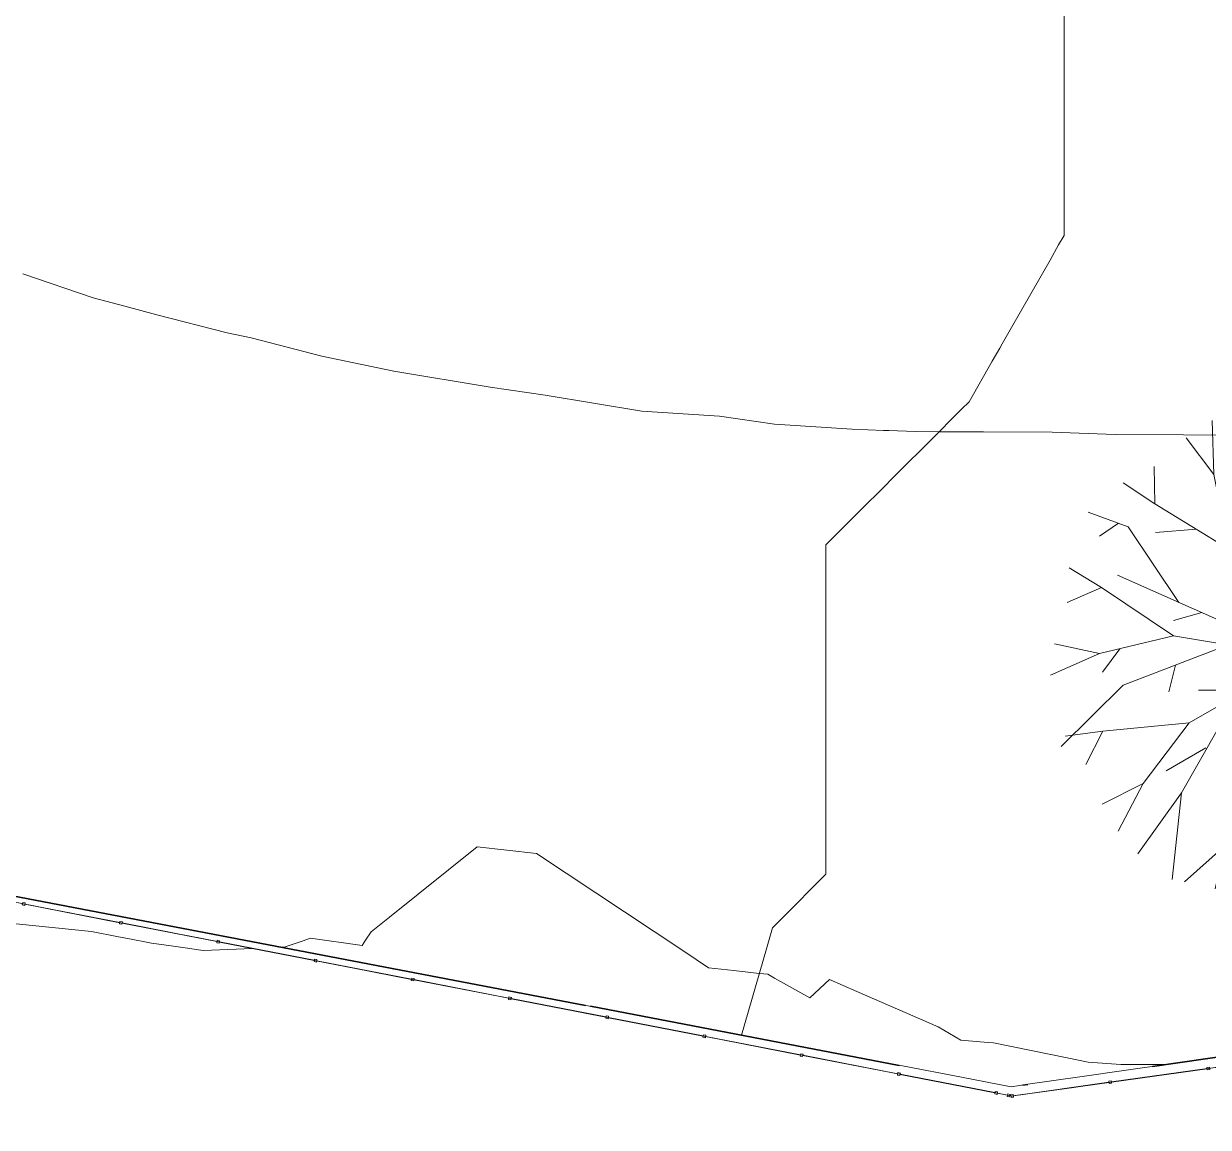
# Model space of a CAD drawing. Header units: metres. Extents: x -207 to 246, y -187 to 169.
# Drawn here: x -30.68 to -6.77, y -157.79 to -135.5 of the extents above; entities that cross this region are included whole.
import ezdxf

# ---------------------------------------------------------------- set-up
doc = ezdxf.new("R2010")
doc.units = ezdxf.units.M
doc.linetypes.add('IMPORT-IMPORT-LÍMITE2 _2_', pattern=[36.83, 6.35, -2.54, 0, -2.54, 25.4, 0, 0, 0])
for name, color, linetype, lineweight in [('A-GLAZ-CWMG', 7, 'Continuous', 9), ('arboles y arbustos', 7, 'Continuous', 9), ('C-TOPO', 7, 'Continuous', 9), ('C-TOPO-MAJR', 7, 'Continuous', 35), ('linea propiedad', 7, 'IMPORT-IMPORT-LÍMITE2 _2_', 35)]:
    doc.layers.add(name, color=color, linetype=linetype, lineweight=lineweight)
doc.layers.add('PR10-ARQ-PL-001-Emplazamiento-C-1_dwg', color=7, linetype='Continuous', lineweight=9, true_color=0x767676)

# ---------------------------------------------------------------- blocks, each defined once
blk = doc.blocks.new('PR10-ARQ-PL-001-Emplazamiento-C-1_dwg_Quad Corner Mullion - 50x50 mm-517351-PLANTA EMPLAZAMIENTO-674653-PLANTA SUPERFICIES')
at = {"layer": 'A-GLAZ-CWMG', "flags": 128}
blk.add_lwpolyline([(0.025, 0.025), (-0.025, 0.025), (-0.025, -0.025), (0.025, -0.025)], close=True, dxfattribs=at)
blk = doc.blocks.new('PR10-ARQ-PL-001-Emplazamiento-C-1_dwg_Quad Corner Mullion - 50x50 mm-517358-PLANTA EMPLAZAMIENTO-674658-PLANTA SUPERFICIES')
at = {"layer": 'A-GLAZ-CWMG', "flags": 128}
blk.add_lwpolyline([(0.025, 0.025), (0.025, -0.025), (-0.025, -0.025), (-0.025, 0.025)], close=True, dxfattribs=at)
blk = doc.blocks.new('PR10-ARQ-PL-001-Emplazamiento-C-1_dwg_Circular Mullion - 5mm-517344-PLANTA EMPLAZAMIENTO-674655-PLANTA SUPERFICIES')
at = {"layer": 'A-GLAZ-CWMG', "flags": 128}
for points in [[(-84.442, 139.656), (-83.711, 141.464), (-83.713, 141.465), (-83.716, 141.466), (-84.446, 139.658), (-84.444, 139.657)], [(-84.444, 139.657), (-83.713, 141.465)]]:
    blk.add_lwpolyline(points, close=True, dxfattribs=at)
blk = doc.blocks.new('PR10-ARQ-PL-001-Emplazamiento-C-1_dwg_Circular Mullion - 5mm-526137-PLANTA EMPLAZAMIENTO-674668-PLANTA SUPERFICIES')
at = {"layer": 'A-GLAZ-CWMG', "flags": 128}
for points in [[(-10.822, -157.135), (-11.026, -157.095), (-11.026, -157.098), (-11.027, -157.1), (-10.823, -157.14), (-10.822, -157.137)], [(-10.822, -157.137), (-11.026, -157.098)]]:
    blk.add_lwpolyline(points, close=True, dxfattribs=at)
blk = doc.blocks.new('PR10-ARQ-PL-001-Emplazamiento-C-1_dwg_Rectangular Mullion - 50 x 50 mm-517346-PLANTA EMPLAZAMIENTO-674657-PLANTA SUPERFICIES')
at = {"layer": 'A-GLAZ-CWMG', "flags": 128}
blk.add_lwpolyline([(0.025, 0.025), (-0.025, 0.025), (-0.025, -0.025), (0.025, -0.025)], close=True, dxfattribs=at)
blk = doc.blocks.new('PR10-ARQ-PL-001-Emplazamiento-C-1_dwg_Rectangular Mullion - 50 x 50 mm-517357-PLANTA EMPLAZAMIENTO-674659-PLANTA SUPERFICIES')
at = {"layer": 'A-GLAZ-CWMG', "flags": 128}
blk.add_lwpolyline([(0.025, 0.025), (0.025, -0.025), (-0.025, -0.025), (-0.025, 0.025)], close=True, dxfattribs=at)
blk = doc.blocks.new('PR10-ARQ-PL-001-Emplazamiento-C-1_dwg_Quad Corner Mullion - 50x50 mm-517354-PLANTA EMPLAZAMIENTO-674654-PLANTA SUPERFICIES')
at = {"layer": 'A-GLAZ-CWMG', "flags": 128}
blk.add_lwpolyline([(0.025, 0.025), (0.025, -0.025), (-0.025, -0.025), (-0.025, 0.025)], close=True, dxfattribs=at)
blk = doc.blocks.new('PR10-ARQ-PL-001-Emplazamiento-C-1_dwg_Quad Corner Mullion - 50x50 mm-517356-PLANTA EMPLAZAMIENTO-674660-PLANTA SUPERFICIES')
at = {"layer": 'A-GLAZ-CWMG', "flags": 128}
blk.add_lwpolyline([(0.025, 0.025), (-0.025, 0.025), (-0.025, -0.025), (0.025, -0.025)], close=True, dxfattribs=at)
blk = doc.blocks.new('PR10-ARQ-PL-001-Emplazamiento-C-1_dwg_PR10-ARQ-PL-001-Emplazamiento-WIP-A_dwg_arbolito2-671575-PLANTA EMPLAZAMIENTO-674710-PLANTA SUPERFICIES')
at = {"layer": 'arboles y arbustos'}
for p, q in [((79, 3660), (-283, 4264)), ((-1368, 3061), (-1929, 3801)), ((3531, 3446), (3194, 2410)), ((1704, 3199), (1704, 2495)), ((1878, 2746), (565, 895)), ((-3295, 2076), (-3678, 1817)), ((-2547, 1888), (-1721, 1960)), ((2336, 1620), (1807, 496)), ((76, 1135), (516, 326)), ((-3637, 777), (-4331, 473)), ((-1609, 271), (-2183, 115)), ((2821, 188), (1534, 261)), ((-3269, -458), (-3616, -929)), ((3068, -911), (4732, -361)), ((-3676, -555), (-4665, -988)), ((5457, -647), (4542, -746)), ((-2140, -787), (-2280, -1329)), ((-716, -1292), (-1676, -1292)), ((4413, -1655), (5341, -1707)), ((1739, -1838), (3454, -2164)), ((-4369, -2226), (-3610, -2120)), ((6, -2283), (211, -3139)), ((-2328, -2920), (-1527, -2458)), ((-2796, -3175), (-3300, -4141)), ((-2023, -3367), (-2208, -5117)), ((-482, -4668), (-87, -4026)), ((3034, -3854), (4001, -4335)), ((-1156, -4443), (-1342, -5303)), ((1114, -4886), (1071, -5652))]:
    blk.add_line(p, q, dxfattribs=at)
at = {"layer": 'arboles y arbustos', "flags": 128}
for points in [[(-2560, 2465), (-1063, 1554), (-1368, 3061), (-1401, 4150)], [(1385, 3388), (661, 2007), (79, 3660), (221, 4243)], [(1322, 3974), (1385, 3388), (1728, 3690)], [(2623, 4059), (1878, 2746), (3390, 3652)], [(-3197, 2891), (-2560, 2465), (-2576, 3223)], [(-589, 2897), (-531, 2106), (-968, 2495)], [(4172, 1505), (2480, 1049), (3194, 2410), (3940, 2964)], [(-3908, 2302), (-3099, 2004), (-2078, 473)], [(-1063, 1554), (-433, 633), (-531, 2106)], [(2480, 1049), (433, -633), (661, 2007)], [(4449, 1960), (3842, 1426), (4838, 1183)], [(-4583, -358), (-3676, -555), (-2181, -197), (-3637, 777), (-4292, 1176)], [(-2181, -197), (433, -633), (-3312, 1026)], [(5254, 901), (4577, 540), (5249, 185)], [(-1866, -1951), (433, -633), (-433, 633)], [(4577, 540), (3067, -348), (433, -633), (2646, -2675)], [(-1080, -381), (-3199, -1193), (-4453, -2432)], [(3067, -348), (4539, -791), (5502, -1281)], [(-230, -3198), (433, -633), (1795, -2906)], [(997, -2297), (433, -633), (3068, -911), (4413, -1655), (5264, -2335)], [(-898, -1396), (-2023, -3367), (-2901, -4596)], [(-3623, -3597), (-2796, -3175), (-1866, -1951), (-3610, -2120), (-3954, -2795)], [(757, -2895), (997, -2297), (1284, -3142)], [(4224, -2938), (2646, -2675), (3965, -3695)], [(1996, -4647), (1795, -2906), (3034, -3854), (3507, -4643)], [(-1963, -5161), (-1156, -4443), (-230, -3198), (68, -4925)], [(2305, -4291), (1284, -3142), (1114, -4886), (1710, -5354)], [(2561, -5184), (2305, -4291), (3157, -4971)]]:
    blk.add_lwpolyline(points, dxfattribs=at)
blk = doc.blocks.new('PR10-ARQ-PL-001-Emplazamiento-C-1_dwg-674643-PLANTA SUPERFICIES')
at = {"layer": 'C-TOPO', "flags": 128}
for points in [[(-16.192, -155.927), (-15.587, -156.043), (-15.153, -156.126), (-14.38, -156.274), (-12.939, -156.549), (-11.749, -156.777), (-10.751, -156.968), (-10.408, -156.919), (-9.363, -156.769), (-8.475, -156.642), (-7.476, -156.499), (-5.39, -156.201)], [(-5.559, -156.429), (-7.435, -156.692), (-7.556, -156.709), (-8.387, -156.826), (-9.129, -156.93), (-9.276, -156.951), (-9.484, -156.98), (-10.266, -157.09), (-10.524, -157.126), (-10.669, -157.147), (-10.729, -157.155), (-10.859, -157.13), (-11.016, -157.099), (-11.745, -156.958), (-12.624, -156.787), (-12.896, -156.734), (-13.075, -156.699), (-14.376, -156.446), (-14.556, -156.411), (-15.209, -156.284), (-15.578, -156.213), (-15.703, -156.188), (-17.783, -155.784), (-17.975, -155.747), (-19.355, -155.479), (-19.426, -155.465), (-19.684, -155.415), (-22.097, -154.946), (-23.226, -154.726), (-23.494, -154.674), (-23.739, -154.626), (-24.997, -154.382), (-25.425, -154.299), (-27.324, -153.929), (-27.536, -153.888), (-28.048, -153.789), (-28.612, -153.679), (-28.837, -153.635), (-32.479, -152.927)], [(-9.681, -133.322), (-9.681, -135.662), (-9.681, -138.142), (-9.681, -139.782), (-9.79, -139.972), (-9.963, -140.276), (-10.74, -141.637), (-10.93, -141.971), (-10.979, -142.056), (-11.13, -142.321), (-11.596, -143.137), (-11.749, -143.29), (-12.403, -143.944), (-13, -144.54), (-13.455, -144.996), (-13.647, -145.188), (-14.488, -146.029), (-14.488, -146.553), (-14.488, -146.697), (-14.488, -146.715), (-14.488, -148.315), (-14.488, -150.01), (-14.488, -150.12), (-14.488, -150.298), (-14.488, -151.058), (-14.488, -152.678), (-15.385, -153.575), (-15.567, -153.758), (-15.69, -154.184), (-16.192, -155.927), (-17.846, -155.611), (-19.405, -155.312), (-22.068, -154.803), (-23.305, -154.566), (-23.598, -154.51), (-24.964, -154.249), (-25.427, -154.16), (-27.475, -153.769), (-28.023, -153.664), (-28.626, -153.548), (-32.516, -152.804)], [(-9.681, -133.322), (-9.681, -135.662), (-9.681, -138.142), (-9.681, -139.782), (-9.79, -139.972), (-9.963, -140.276), (-10.74, -141.637), (-10.93, -141.971), (-10.979, -142.056), (-11.13, -142.321), (-11.596, -143.137), (-11.749, -143.29), (-12.403, -143.944), (-13, -144.54), (-13.455, -144.996), (-13.647, -145.188), (-14.488, -146.029), (-14.488, -146.553), (-14.488, -146.697), (-14.488, -146.715), (-14.488, -148.315), (-14.488, -150.01), (-14.488, -150.12), (-14.488, -150.298), (-14.488, -151.058), (-14.488, -152.678), (-15.385, -153.575), (-15.567, -153.758), (-15.69, -154.184), (-16.192, -155.927)]]:
    blk.add_lwpolyline(points, dxfattribs=at)
at = {"layer": 'C-TOPO-MAJR', "color": 1, "lineweight": 9, "true_color": 0xff0000, "flags": 128}
for points in [[(-26.065, -154.174), (-27.058, -154.214), (-27.473, -154.157), (-27.66, -154.131), (-28.103, -154.069), (-28.578, -153.977), (-28.768, -153.94), (-29.316, -153.834), (-32.297, -153.532)], [(-30.698, -140.555), (-29.282, -141.037), (-28.639, -141.21), (-27.996, -141.382), (-26.573, -141.748), (-26.089, -141.849), (-24.665, -142.215), (-24.182, -142.316), (-23.214, -142.517), (-21.263, -142.842), (-20.156, -143.002), (-18.205, -143.327), (-16.634, -143.429), (-15.528, -143.59), (-13.957, -143.692), (-13.322, -143.717), (-13.217, -143.721), (-12.688, -143.741), (-12.202, -143.743), (-11.655, -143.745), (-11.304, -143.747), (-9.92, -143.752), (-8.651, -143.801), (-7.268, -143.806), (-5.884, -143.812)], [(-25.478, -154.151), (-25.427, -154.149), (-25.063, -154.026), (-24.895, -153.97), (-23.85, -154.114), (-23.781, -154.011), (-23.666, -153.84), (-23.298, -153.544), (-21.526, -152.124), (-20.331, -152.257), (-17.356, -154.233), (-16.856, -154.565), (-16.35, -154.621), (-15.833, -154.679), (-15.662, -154.698), (-15.527, -154.773), (-14.813, -155.174), (-14.417, -154.802), (-13.861, -155.044), (-12.221, -155.759), (-11.762, -156.03), (-11.295, -156.066), (-11.103, -156.081), (-9.614, -156.385), (-9.192, -156.472), (-8.533, -156.522), (-7.62, -156.52)]]:
    blk.add_lwpolyline(points, dxfattribs=at)
at = {"layer": 'linea propiedad', "flags": 128}
blk.add_lwpolyline([(-54.042, -143.793), (-38.598, -151.641), (-10.751, -156.968), (44.566, -149.053), (79.439, -137.61), (80.625, -135.045), (148.868, -121.367), (151.509, -116.902), (163.851, -37.257), (170.315, -18.175), (141.974, -4.208)], dxfattribs=at)
at = {"xscale": 0.001, "yscale": 0.001, "zscale": 0.001}
blk.add_blockref('PR10-ARQ-PL-001-Emplazamiento-C-1_dwg_PR10-ARQ-PL-001-Emplazamiento-WIP-A_dwg_arbolito2-671575-PLANTA EMPLAZAMIENTO-674710-PLANTA SUPERFICIES', (-5.288, -147.667), dxfattribs=at)
for name, p, rotation in [('PR10-ARQ-PL-001-Emplazamiento-C-1_dwg_Circular Mullion - 5mm-517344-PLANTA EMPLAZAMIENTO-674655-PLANTA SUPERFICIES', (92.234, -44.113), 101.0000000000002), ('PR10-ARQ-PL-001-Emplazamiento-C-1_dwg_Circular Mullion - 5mm-517344-PLANTA EMPLAZAMIENTO-674655-PLANTA SUPERFICIES', (92.234, -44.113), 101.0000000000002), ('PR10-ARQ-PL-001-Emplazamiento-C-1_dwg_Circular Mullion - 5mm-517344-PLANTA EMPLAZAMIENTO-674655-PLANTA SUPERFICIES', (92.234, -44.113), 101.0000000000002), ('PR10-ARQ-PL-001-Emplazamiento-C-1_dwg_Circular Mullion - 5mm-517344-PLANTA EMPLAZAMIENTO-674655-PLANTA SUPERFICIES', (94.197, -44.495), 100.9999999999997), ('PR10-ARQ-PL-001-Emplazamiento-C-1_dwg_Circular Mullion - 5mm-517344-PLANTA EMPLAZAMIENTO-674655-PLANTA SUPERFICIES', (94.197, -44.495), 100.9999999999997), ('PR10-ARQ-PL-001-Emplazamiento-C-1_dwg_Circular Mullion - 5mm-517344-PLANTA EMPLAZAMIENTO-674655-PLANTA SUPERFICIES', (94.197, -44.495), 100.9999999999997), ('PR10-ARQ-PL-001-Emplazamiento-C-1_dwg_Circular Mullion - 5mm-517344-PLANTA EMPLAZAMIENTO-674655-PLANTA SUPERFICIES', (96.161, -44.876), 100.9999999999997), ('PR10-ARQ-PL-001-Emplazamiento-C-1_dwg_Circular Mullion - 5mm-517344-PLANTA EMPLAZAMIENTO-674655-PLANTA SUPERFICIES', (96.161, -44.876), 100.9999999999997), ('PR10-ARQ-PL-001-Emplazamiento-C-1_dwg_Circular Mullion - 5mm-517344-PLANTA EMPLAZAMIENTO-674655-PLANTA SUPERFICIES', (96.161, -44.876), 100.9999999999997), ('PR10-ARQ-PL-001-Emplazamiento-C-1_dwg_Circular Mullion - 5mm-517344-PLANTA EMPLAZAMIENTO-674655-PLANTA SUPERFICIES', (98.124, -45.258), 100.9999999999997), ('PR10-ARQ-PL-001-Emplazamiento-C-1_dwg_Circular Mullion - 5mm-517344-PLANTA EMPLAZAMIENTO-674655-PLANTA SUPERFICIES', (98.124, -45.258), 100.9999999999997), ('PR10-ARQ-PL-001-Emplazamiento-C-1_dwg_Circular Mullion - 5mm-517344-PLANTA EMPLAZAMIENTO-674655-PLANTA SUPERFICIES', (98.124, -45.258), 100.9999999999997), ('PR10-ARQ-PL-001-Emplazamiento-C-1_dwg_Circular Mullion - 5mm-517344-PLANTA EMPLAZAMIENTO-674655-PLANTA SUPERFICIES', (100.087, -45.64), 101.0000000000002), ('PR10-ARQ-PL-001-Emplazamiento-C-1_dwg_Circular Mullion - 5mm-517344-PLANTA EMPLAZAMIENTO-674655-PLANTA SUPERFICIES', (100.087, -45.64), 101.0000000000002), ('PR10-ARQ-PL-001-Emplazamiento-C-1_dwg_Circular Mullion - 5mm-517344-PLANTA EMPLAZAMIENTO-674655-PLANTA SUPERFICIES', (100.087, -45.64), 101.0000000000002), ('PR10-ARQ-PL-001-Emplazamiento-C-1_dwg_Circular Mullion - 5mm-517344-PLANTA EMPLAZAMIENTO-674655-PLANTA SUPERFICIES', (102.05, -46.021), 100.9999999999997), ('PR10-ARQ-PL-001-Emplazamiento-C-1_dwg_Circular Mullion - 5mm-517344-PLANTA EMPLAZAMIENTO-674655-PLANTA SUPERFICIES', (102.05, -46.021), 100.9999999999997), ('PR10-ARQ-PL-001-Emplazamiento-C-1_dwg_Circular Mullion - 5mm-517344-PLANTA EMPLAZAMIENTO-674655-PLANTA SUPERFICIES', (102.05, -46.021), 100.9999999999997), ('PR10-ARQ-PL-001-Emplazamiento-C-1_dwg_Circular Mullion - 5mm-517344-PLANTA EMPLAZAMIENTO-674655-PLANTA SUPERFICIES', (104.014, -46.403), 100.9999999999998), ('PR10-ARQ-PL-001-Emplazamiento-C-1_dwg_Circular Mullion - 5mm-517344-PLANTA EMPLAZAMIENTO-674655-PLANTA SUPERFICIES', (104.014, -46.403), 100.9999999999998), ('PR10-ARQ-PL-001-Emplazamiento-C-1_dwg_Circular Mullion - 5mm-517344-PLANTA EMPLAZAMIENTO-674655-PLANTA SUPERFICIES', (104.014, -46.403), 100.9999999999998), ('PR10-ARQ-PL-001-Emplazamiento-C-1_dwg_Circular Mullion - 5mm-517344-PLANTA EMPLAZAMIENTO-674655-PLANTA SUPERFICIES', (105.977, -46.785), 101.0000000000002), ('PR10-ARQ-PL-001-Emplazamiento-C-1_dwg_Circular Mullion - 5mm-517344-PLANTA EMPLAZAMIENTO-674655-PLANTA SUPERFICIES', (105.977, -46.785), 101.0000000000002), ('PR10-ARQ-PL-001-Emplazamiento-C-1_dwg_Circular Mullion - 5mm-517344-PLANTA EMPLAZAMIENTO-674655-PLANTA SUPERFICIES', (105.977, -46.785), 101.0000000000002), ('PR10-ARQ-PL-001-Emplazamiento-C-1_dwg_Circular Mullion - 5mm-517344-PLANTA EMPLAZAMIENTO-674655-PLANTA SUPERFICIES', (107.94, -47.166), 100.9999999999993), ('PR10-ARQ-PL-001-Emplazamiento-C-1_dwg_Circular Mullion - 5mm-517344-PLANTA EMPLAZAMIENTO-674655-PLANTA SUPERFICIES', (107.94, -47.166), 100.9999999999993), ('PR10-ARQ-PL-001-Emplazamiento-C-1_dwg_Circular Mullion - 5mm-517344-PLANTA EMPLAZAMIENTO-674655-PLANTA SUPERFICIES', (107.94, -47.166), 100.9999999999993), ('PR10-ARQ-PL-001-Emplazamiento-C-1_dwg_Circular Mullion - 5mm-517344-PLANTA EMPLAZAMIENTO-674655-PLANTA SUPERFICIES', (71.932, -13.643), 119.9999999999994), ('PR10-ARQ-PL-001-Emplazamiento-C-1_dwg_Circular Mullion - 5mm-517344-PLANTA EMPLAZAMIENTO-674655-PLANTA SUPERFICIES', (71.932, -13.643), 119.9999999999994), ('PR10-ARQ-PL-001-Emplazamiento-C-1_dwg_Circular Mullion - 5mm-517344-PLANTA EMPLAZAMIENTO-674655-PLANTA SUPERFICIES', (71.932, -13.643), 119.9999999999994), ('PR10-ARQ-PL-001-Emplazamiento-C-1_dwg_Circular Mullion - 5mm-517344-PLANTA EMPLAZAMIENTO-674655-PLANTA SUPERFICIES', (109.903, -47.548), 101.0000000000001), ('PR10-ARQ-PL-001-Emplazamiento-C-1_dwg_Circular Mullion - 5mm-517344-PLANTA EMPLAZAMIENTO-674655-PLANTA SUPERFICIES', (109.903, -47.548), 101.0000000000001), ('PR10-ARQ-PL-001-Emplazamiento-C-1_dwg_Circular Mullion - 5mm-517344-PLANTA EMPLAZAMIENTO-674655-PLANTA SUPERFICIES', (109.903, -47.548), 101.0000000000001), ('PR10-ARQ-PL-001-Emplazamiento-C-1_dwg_Circular Mullion - 5mm-517344-PLANTA EMPLAZAMIENTO-674655-PLANTA SUPERFICIES', (69.952, -13.921), 120.0000000000002), ('PR10-ARQ-PL-001-Emplazamiento-C-1_dwg_Circular Mullion - 5mm-517344-PLANTA EMPLAZAMIENTO-674655-PLANTA SUPERFICIES', (69.952, -13.921), 120.0000000000002), ('PR10-ARQ-PL-001-Emplazamiento-C-1_dwg_Circular Mullion - 5mm-517344-PLANTA EMPLAZAMIENTO-674655-PLANTA SUPERFICIES', (69.952, -13.921), 120.0000000000002), ('PR10-ARQ-PL-001-Emplazamiento-C-1_dwg_Quad Corner Mullion - 50x50 mm-517354-PLANTA EMPLAZAMIENTO-674654-PLANTA SUPERFICIES', (-10.729, -157.155), 187.9999999999999), ('PR10-ARQ-PL-001-Emplazamiento-C-1_dwg_Quad Corner Mullion - 50x50 mm-517356-PLANTA EMPLAZAMIENTO-674660-PLANTA SUPERFICIES', (-10.729, -157.155), 187.9999999999999)]:
    blk.add_blockref(name, p, dxfattribs=dict(rotation=rotation))
at = {"extrusion": (0, 0, -1)}
for name, p, rotation in [('PR10-ARQ-PL-001-Emplazamiento-C-1_dwg_Rectangular Mullion - 50 x 50 mm-517346-PLANTA EMPLAZAMIENTO-674657-PLANTA SUPERFICIES', (30.683, -153.277), 191.0000000000001), ('PR10-ARQ-PL-001-Emplazamiento-C-1_dwg_Rectangular Mullion - 50 x 50 mm-517357-PLANTA EMPLAZAMIENTO-674659-PLANTA SUPERFICIES', (30.683, -153.277), 191.0000000000001), ('PR10-ARQ-PL-001-Emplazamiento-C-1_dwg_Rectangular Mullion - 50 x 50 mm-517346-PLANTA EMPLAZAMIENTO-674657-PLANTA SUPERFICIES', (28.72, -153.658), 191.0000000000001), ('PR10-ARQ-PL-001-Emplazamiento-C-1_dwg_Rectangular Mullion - 50 x 50 mm-517357-PLANTA EMPLAZAMIENTO-674659-PLANTA SUPERFICIES', (28.72, -153.658), 191.0000000000001), ('PR10-ARQ-PL-001-Emplazamiento-C-1_dwg_Rectangular Mullion - 50 x 50 mm-517346-PLANTA EMPLAZAMIENTO-674657-PLANTA SUPERFICIES', (26.757, -154.04), 191.0000000000001), ('PR10-ARQ-PL-001-Emplazamiento-C-1_dwg_Rectangular Mullion - 50 x 50 mm-517357-PLANTA EMPLAZAMIENTO-674659-PLANTA SUPERFICIES', (26.757, -154.04), 191.0000000000001), ('PR10-ARQ-PL-001-Emplazamiento-C-1_dwg_Rectangular Mullion - 50 x 50 mm-517346-PLANTA EMPLAZAMIENTO-674657-PLANTA SUPERFICIES', (24.793, -154.421), 191.0000000000001), ('PR10-ARQ-PL-001-Emplazamiento-C-1_dwg_Rectangular Mullion - 50 x 50 mm-517357-PLANTA EMPLAZAMIENTO-674659-PLANTA SUPERFICIES', (24.793, -154.421), 191.0000000000001), ('PR10-ARQ-PL-001-Emplazamiento-C-1_dwg_Rectangular Mullion - 50 x 50 mm-517346-PLANTA EMPLAZAMIENTO-674657-PLANTA SUPERFICIES', (22.83, -154.803), 191.0000000000001), ('PR10-ARQ-PL-001-Emplazamiento-C-1_dwg_Rectangular Mullion - 50 x 50 mm-517357-PLANTA EMPLAZAMIENTO-674659-PLANTA SUPERFICIES', (22.83, -154.803), 191.0000000000001), ('PR10-ARQ-PL-001-Emplazamiento-C-1_dwg_Rectangular Mullion - 50 x 50 mm-517346-PLANTA EMPLAZAMIENTO-674657-PLANTA SUPERFICIES', (20.867, -155.185), 191.0000000000001), ('PR10-ARQ-PL-001-Emplazamiento-C-1_dwg_Rectangular Mullion - 50 x 50 mm-517357-PLANTA EMPLAZAMIENTO-674659-PLANTA SUPERFICIES', (20.867, -155.185), 191.0000000000001), ('PR10-ARQ-PL-001-Emplazamiento-C-1_dwg_Rectangular Mullion - 50 x 50 mm-517346-PLANTA EMPLAZAMIENTO-674657-PLANTA SUPERFICIES', (18.904, -155.566), 191.0000000000001), ('PR10-ARQ-PL-001-Emplazamiento-C-1_dwg_Rectangular Mullion - 50 x 50 mm-517357-PLANTA EMPLAZAMIENTO-674659-PLANTA SUPERFICIES', (18.904, -155.566), 191.0000000000001), ('PR10-ARQ-PL-001-Emplazamiento-C-1_dwg_Rectangular Mullion - 50 x 50 mm-517346-PLANTA EMPLAZAMIENTO-674657-PLANTA SUPERFICIES', (16.94, -155.948), 191.0000000000001), ('PR10-ARQ-PL-001-Emplazamiento-C-1_dwg_Rectangular Mullion - 50 x 50 mm-517357-PLANTA EMPLAZAMIENTO-674659-PLANTA SUPERFICIES', (16.94, -155.948), 191.0000000000001), ('PR10-ARQ-PL-001-Emplazamiento-C-1_dwg_Rectangular Mullion - 50 x 50 mm-517346-PLANTA EMPLAZAMIENTO-674657-PLANTA SUPERFICIES', (14.977, -156.33), 191.0000000000001), ('PR10-ARQ-PL-001-Emplazamiento-C-1_dwg_Rectangular Mullion - 50 x 50 mm-517357-PLANTA EMPLAZAMIENTO-674659-PLANTA SUPERFICIES', (14.977, -156.33), 191.0000000000001), ('PR10-ARQ-PL-001-Emplazamiento-C-1_dwg_Rectangular Mullion - 50 x 50 mm-517346-PLANTA EMPLAZAMIENTO-674657-PLANTA SUPERFICIES', (6.768, -156.599), 172), ('PR10-ARQ-PL-001-Emplazamiento-C-1_dwg_Rectangular Mullion - 50 x 50 mm-517357-PLANTA EMPLAZAMIENTO-674659-PLANTA SUPERFICIES', (6.768, -156.599), 172), ('PR10-ARQ-PL-001-Emplazamiento-C-1_dwg_Rectangular Mullion - 50 x 50 mm-517346-PLANTA EMPLAZAMIENTO-674657-PLANTA SUPERFICIES', (13.014, -156.711), 191.0000000000001), ('PR10-ARQ-PL-001-Emplazamiento-C-1_dwg_Rectangular Mullion - 50 x 50 mm-517357-PLANTA EMPLAZAMIENTO-674659-PLANTA SUPERFICIES', (13.014, -156.711), 191.0000000000001), ('PR10-ARQ-PL-001-Emplazamiento-C-1_dwg_Rectangular Mullion - 50 x 50 mm-517346-PLANTA EMPLAZAMIENTO-674657-PLANTA SUPERFICIES', (8.748, -156.877), 172), ('PR10-ARQ-PL-001-Emplazamiento-C-1_dwg_Rectangular Mullion - 50 x 50 mm-517357-PLANTA EMPLAZAMIENTO-674659-PLANTA SUPERFICIES', (8.748, -156.877), 172), ('PR10-ARQ-PL-001-Emplazamiento-C-1_dwg_Rectangular Mullion - 50 x 50 mm-517346-PLANTA EMPLAZAMIENTO-674657-PLANTA SUPERFICIES', (11.051, -157.093), 191.0000000000001), ('PR10-ARQ-PL-001-Emplazamiento-C-1_dwg_Rectangular Mullion - 50 x 50 mm-517357-PLANTA EMPLAZAMIENTO-674659-PLANTA SUPERFICIES', (11.051, -157.093), 191.0000000000001), ('PR10-ARQ-PL-001-Emplazamiento-C-1_dwg_Quad Corner Mullion - 50x50 mm-517351-PLANTA EMPLAZAMIENTO-674653-PLANTA SUPERFICIES', (10.798, -157.142), 191.0000000000001), ('PR10-ARQ-PL-001-Emplazamiento-C-1_dwg_Quad Corner Mullion - 50x50 mm-517358-PLANTA EMPLAZAMIENTO-674658-PLANTA SUPERFICIES', (10.798, -157.142), 191.0000000000001)]:
    blk.add_blockref(name, p, dxfattribs=dict(at, rotation=rotation))
blk.add_blockref('PR10-ARQ-PL-001-Emplazamiento-C-1_dwg_Circular Mullion - 5mm-526137-PLANTA EMPLAZAMIENTO-674668-PLANTA SUPERFICIES', (0, 0))
blk.add_blockref('PR10-ARQ-PL-001-Emplazamiento-C-1_dwg_Circular Mullion - 5mm-526137-PLANTA EMPLAZAMIENTO-674668-PLANTA SUPERFICIES', (0, 0))
blk.add_blockref('PR10-ARQ-PL-001-Emplazamiento-C-1_dwg_Circular Mullion - 5mm-526137-PLANTA EMPLAZAMIENTO-674668-PLANTA SUPERFICIES', (0, 0))
blk = doc.blocks.new('Quad Corner Mullion - 50x50 mm-517351-PLANTA SUPERFICIES')
at = {"layer": 'A-GLAZ-CWMG'}
for p, q in [((0.025, 0.025), (-0.025, 0.025)), ((-0.025, 0.025), (-0.025, -0.025)), ((0.025, -0.025), (0.025, 0.025)), ((-0.025, -0.025), (0.025, -0.025))]:
    blk.add_line(p, q, dxfattribs=at)
blk = doc.blocks.new('Quad Corner Mullion - 50x50 mm-517358-PLANTA SUPERFICIES')
at = {"layer": 'A-GLAZ-CWMG'}
for p, q in [((-0.025, -0.025), (-0.025, 0.025)), ((-0.025, 0.025), (0.025, 0.025)), ((0.025, 0.025), (0.025, -0.025)), ((0.025, -0.025), (-0.025, -0.025))]:
    blk.add_line(p, q, dxfattribs=at)
blk = doc.blocks.new('Circular Mullion - 5mm-517344-PLANTA SUPERFICIES')
at = {"layer": 'A-GLAZ-CWMG'}
for p, q in [((-83.716, 141.466), (-84.446, 139.658)), ((-84.444, 139.657), (-83.713, 141.465)), ((-83.713, 141.465), (-84.444, 139.657)), ((-84.442, 139.656), (-83.711, 141.464)), ((-83.713, 141.465), (-83.716, 141.466)), ((-83.711, 141.464), (-83.713, 141.465)), ((-84.446, 139.658), (-84.444, 139.657)), ((-84.444, 139.657), (-84.442, 139.656))]:
    blk.add_line(p, q, dxfattribs=at)
blk = doc.blocks.new('Circular Mullion - 5mm-526137-PLANTA SUPERFICIES')
at = {"layer": 'A-GLAZ-CWMG'}
for p, q in [((-11.026, -157.098), (-11.027, -157.1)), ((-11.027, -157.1), (-10.823, -157.14)), ((-10.822, -157.135), (-11.026, -157.095)), ((-11.026, -157.095), (-11.026, -157.098)), ((-10.822, -157.137), (-11.026, -157.098)), ((-11.026, -157.098), (-10.822, -157.137)), ((-10.823, -157.14), (-10.822, -157.137)), ((-10.822, -157.137), (-10.822, -157.135))]:
    blk.add_line(p, q, dxfattribs=at)
blk = doc.blocks.new('Rectangular Mullion - 50 x 50 mm-517346-PLANTA SUPERFICIES')
at = {"layer": 'A-GLAZ-CWMG'}
for p, q in [((0.025, 0.025), (-0.025, 0.025)), ((-0.025, 0.025), (-0.025, -0.025)), ((0.025, -0.025), (0.025, 0.025)), ((-0.025, -0.025), (0.025, -0.025))]:
    blk.add_line(p, q, dxfattribs=at)
blk = doc.blocks.new('Rectangular Mullion - 50 x 50 mm-517357-PLANTA SUPERFICIES')
at = {"layer": 'A-GLAZ-CWMG'}
for p, q in [((-0.025, -0.025), (-0.025, 0.025)), ((-0.025, 0.025), (0.025, 0.025)), ((0.025, 0.025), (0.025, -0.025)), ((0.025, -0.025), (-0.025, -0.025))]:
    blk.add_line(p, q, dxfattribs=at)
blk = doc.blocks.new('Quad Corner Mullion - 50x50 mm-517354-PLANTA SUPERFICIES')
at = {"layer": 'A-GLAZ-CWMG'}
for p, q in [((-0.025, -0.025), (-0.025, 0.025)), ((-0.025, 0.025), (0.025, 0.025)), ((0.025, 0.025), (0.025, -0.025)), ((0.025, -0.025), (-0.025, -0.025))]:
    blk.add_line(p, q, dxfattribs=at)
blk = doc.blocks.new('Quad Corner Mullion - 50x50 mm-517356-PLANTA SUPERFICIES')
at = {"layer": 'A-GLAZ-CWMG'}
for p, q in [((0.025, 0.025), (-0.025, 0.025)), ((-0.025, 0.025), (-0.025, -0.025)), ((0.025, -0.025), (0.025, 0.025)), ((-0.025, -0.025), (0.025, -0.025))]:
    blk.add_line(p, q, dxfattribs=at)

msp = doc.modelspace()

# ---------------------------------------------------------------- linework, layer by layer
at = {"layer": 'C-TOPO'}
for p, q in [((-9.681, -133.322), (-9.681, -135.662)), ((-9.681, -135.662), (-9.681, -133.322)), ((-9.681, -135.662), (-9.681, -138.142)), ((-9.681, -138.142), (-9.681, -135.662)), ((-9.681, -138.142), (-9.681, -139.782)), ((-9.681, -139.782), (-9.681, -138.142)), ((-9.681, -139.782), (-9.79, -139.972)), ((-9.79, -139.972), (-9.681, -139.782)), ((-9.79, -139.972), (-9.963, -140.276)), ((-9.963, -140.276), (-9.79, -139.972)), ((-9.963, -140.276), (-10.74, -141.637)), ((-10.74, -141.637), (-9.963, -140.276)), ((-10.74, -141.637), (-10.93, -141.971)), ((-10.93, -141.971), (-10.74, -141.637)), ((-10.979, -142.056), (-11.13, -142.321)), ((-11.13, -142.321), (-10.979, -142.056)), ((-10.93, -141.971), (-10.979, -142.056)), ((-10.979, -142.056), (-10.93, -141.971)), ((-11.13, -142.321), (-11.596, -143.137)), ((-11.596, -143.137), (-11.13, -142.321)), ((-11.596, -143.137), (-11.749, -143.29)), ((-11.749, -143.29), (-11.596, -143.137)), ((-11.749, -143.29), (-12.403, -143.944)), ((-12.403, -143.944), (-11.749, -143.29)), ((-12.403, -143.944), (-13, -144.54)), ((-13, -144.54), (-12.403, -143.944)), ((-13, -144.54), (-13.455, -144.996)), ((-13.455, -144.996), (-13, -144.54)), ((-13.455, -144.996), (-13.647, -145.188)), ((-13.647, -145.188), (-13.455, -144.996)), ((-13.647, -145.188), (-14.488, -146.029)), ((-14.488, -146.029), (-13.647, -145.188)), ((-14.488, -146.029), (-14.488, -146.553)), ((-14.488, -146.553), (-14.488, -146.029)), ((-14.488, -146.553), (-14.488, -146.697)), ((-14.488, -146.697), (-14.488, -146.553)), ((-14.488, -146.697), (-14.488, -146.715)), ((-14.488, -146.715), (-14.488, -146.697)), ((-14.488, -146.715), (-14.488, -148.315)), ((-14.488, -148.315), (-14.488, -146.715)), ((-14.488, -148.315), (-14.488, -150.01)), ((-14.488, -150.01), (-14.488, -148.315)), ((-14.488, -150.01), (-14.488, -150.12)), ((-14.488, -150.12), (-14.488, -150.01)), ((-14.488, -150.12), (-14.488, -150.298)), ((-14.488, -150.298), (-14.488, -150.12)), ((-14.488, -150.298), (-14.488, -151.058)), ((-14.488, -151.058), (-14.488, -150.298)), ((-14.488, -151.058), (-14.488, -152.678)), ((-14.488, -152.678), (-14.488, -151.058)), ((-32.516, -152.804), (-28.626, -153.548)), ((-14.488, -152.678), (-15.385, -153.575)), ((-15.385, -153.575), (-14.488, -152.678)), ((-28.837, -153.635), (-32.479, -152.927)), ((-28.612, -153.679), (-28.837, -153.635)), ((-28.626, -153.548), (-28.023, -153.664)), ((-28.048, -153.789), (-28.612, -153.679)), ((-28.023, -153.664), (-27.475, -153.769)), ((-27.475, -153.769), (-25.427, -154.16)), ((-15.567, -153.758), (-15.69, -154.184)), ((-15.69, -154.184), (-15.567, -153.758)), ((-15.385, -153.575), (-15.567, -153.758)), ((-15.567, -153.758), (-15.385, -153.575)), ((-27.536, -153.888), (-28.048, -153.789)), ((-27.324, -153.929), (-27.536, -153.888)), ((-25.425, -154.299), (-27.324, -153.929)), ((-25.427, -154.16), (-24.964, -154.249)), ((-24.964, -154.249), (-23.598, -154.51)), ((-15.69, -154.184), (-16.192, -155.927)), ((-16.192, -155.927), (-15.69, -154.184)), ((-24.997, -154.382), (-25.425, -154.299)), ((-23.739, -154.626), (-24.997, -154.382)), ((-23.494, -154.674), (-23.739, -154.626)), ((-23.598, -154.51), (-23.305, -154.566)), ((-23.226, -154.726), (-23.494, -154.674)), ((-23.305, -154.566), (-22.068, -154.803)), ((-22.097, -154.946), (-23.226, -154.726)), ((-19.684, -155.415), (-22.097, -154.946)), ((-22.068, -154.803), (-19.405, -155.312)), ((-19.426, -155.465), (-19.684, -155.415)), ((-19.405, -155.312), (-17.846, -155.611)), ((-19.355, -155.479), (-19.426, -155.465)), ((-17.975, -155.747), (-19.355, -155.479)), ((-17.846, -155.611), (-16.192, -155.927)), ((-17.783, -155.784), (-17.975, -155.747)), ((-15.703, -156.188), (-17.783, -155.784)), ((-15.587, -156.043), (-16.192, -155.927)), ((-15.587, -156.043), (-15.153, -156.126)), ((-15.153, -156.126), (-14.38, -156.274)), ((-15.578, -156.213), (-15.703, -156.188)), ((-15.209, -156.284), (-15.578, -156.213)), ((-14.556, -156.411), (-15.209, -156.284)), ((-14.38, -156.274), (-12.939, -156.549)), ((-7.476, -156.499), (-5.39, -156.201)), ((-14.376, -156.446), (-14.556, -156.411)), ((-13.075, -156.699), (-14.376, -156.446)), ((-12.939, -156.549), (-11.749, -156.777)), ((-9.363, -156.769), (-8.475, -156.642)), ((-8.475, -156.642), (-7.476, -156.499)), ((-5.559, -156.429), (-7.435, -156.692)), ((-12.896, -156.734), (-13.075, -156.699)), ((-12.624, -156.787), (-12.896, -156.734)), ((-11.745, -156.958), (-12.624, -156.787)), ((-11.749, -156.777), (-10.751, -156.968)), ((-10.408, -156.919), (-9.363, -156.769)), ((-8.387, -156.826), (-9.129, -156.93)), ((-7.556, -156.709), (-8.387, -156.826)), ((-7.435, -156.692), (-7.556, -156.709)), ((-11.016, -157.099), (-11.745, -156.958)), ((-10.859, -157.13), (-11.016, -157.099)), ((-10.751, -156.968), (-10.408, -156.919)), ((-10.266, -157.09), (-10.524, -157.126)), ((-9.484, -156.98), (-10.266, -157.09)), ((-9.276, -156.951), (-9.484, -156.98)), ((-9.129, -156.93), (-9.276, -156.951)), ((-10.729, -157.155), (-10.859, -157.13)), ((-10.669, -157.147), (-10.729, -157.155)), ((-10.524, -157.126), (-10.669, -157.147))]:
    msp.add_line(p, q, dxfattribs=at)
at = {"layer": 'C-TOPO-MAJR', "color": 1, "lineweight": 9, "true_color": 0xff0000, "flags": 128}
for points in [[(-30.698, -140.555), (-29.282, -141.037), (-28.639, -141.21), (-27.996, -141.382), (-26.573, -141.748), (-26.089, -141.849), (-24.665, -142.215), (-24.182, -142.316), (-23.214, -142.517), (-21.263, -142.842), (-20.156, -143.002), (-18.205, -143.327), (-16.634, -143.429), (-15.528, -143.59), (-13.957, -143.692), (-13.322, -143.717), (-13.217, -143.721), (-12.688, -143.741), (-12.202, -143.743)], [(-12.202, -143.743), (-11.655, -143.745), (-11.304, -143.747), (-9.92, -143.752), (-8.651, -143.801), (-7.268, -143.806), (-5.884, -143.812)], [(-25.478, -154.151), (-25.427, -154.149), (-25.063, -154.026), (-24.895, -153.97), (-23.85, -154.114), (-23.781, -154.011), (-23.666, -153.84), (-23.298, -153.544), (-21.526, -152.124), (-20.331, -152.257), (-17.356, -154.233), (-16.856, -154.565), (-16.35, -154.621), (-15.833, -154.679)], [(-26.065, -154.174), (-27.058, -154.214), (-27.473, -154.157), (-27.66, -154.131), (-28.103, -154.069), (-28.578, -153.977), (-28.768, -153.94), (-29.316, -153.834), (-32.297, -153.532)], [(-15.833, -154.679), (-15.662, -154.698), (-15.527, -154.773), (-14.813, -155.174), (-14.417, -154.802), (-13.861, -155.044), (-12.221, -155.759), (-11.762, -156.03), (-11.295, -156.066), (-11.103, -156.081), (-9.614, -156.385), (-9.192, -156.472), (-8.533, -156.522), (-7.62, -156.52)]]:
    msp.add_lwpolyline(points, dxfattribs=at)

# ---------------------------------------------------------------- block references
at = {"layer": 'A-GLAZ-CWMG'}
for name, p, rotation in [('Circular Mullion - 5mm-517344-PLANTA SUPERFICIES', (92.234, -44.113), 101.0000000000002), ('Circular Mullion - 5mm-517344-PLANTA SUPERFICIES', (92.234, -44.113), 101.0000000000002), ('Circular Mullion - 5mm-517344-PLANTA SUPERFICIES', (92.234, -44.113), 101.0000000000002), ('Circular Mullion - 5mm-517344-PLANTA SUPERFICIES', (94.197, -44.495), 100.9999999999997), ('Circular Mullion - 5mm-517344-PLANTA SUPERFICIES', (94.197, -44.495), 100.9999999999997), ('Circular Mullion - 5mm-517344-PLANTA SUPERFICIES', (94.197, -44.495), 100.9999999999997), ('Circular Mullion - 5mm-517344-PLANTA SUPERFICIES', (96.161, -44.876), 100.9999999999997), ('Circular Mullion - 5mm-517344-PLANTA SUPERFICIES', (96.161, -44.876), 100.9999999999997), ('Circular Mullion - 5mm-517344-PLANTA SUPERFICIES', (96.161, -44.876), 100.9999999999997), ('Circular Mullion - 5mm-517344-PLANTA SUPERFICIES', (98.124, -45.258), 100.9999999999997), ('Circular Mullion - 5mm-517344-PLANTA SUPERFICIES', (98.124, -45.258), 100.9999999999997), ('Circular Mullion - 5mm-517344-PLANTA SUPERFICIES', (98.124, -45.258), 100.9999999999997), ('Circular Mullion - 5mm-517344-PLANTA SUPERFICIES', (100.087, -45.64), 101.0000000000002), ('Circular Mullion - 5mm-517344-PLANTA SUPERFICIES', (100.087, -45.64), 101.0000000000002), ('Circular Mullion - 5mm-517344-PLANTA SUPERFICIES', (100.087, -45.64), 101.0000000000002), ('Circular Mullion - 5mm-517344-PLANTA SUPERFICIES', (102.05, -46.021), 100.9999999999997), ('Circular Mullion - 5mm-517344-PLANTA SUPERFICIES', (102.05, -46.021), 100.9999999999997), ('Circular Mullion - 5mm-517344-PLANTA SUPERFICIES', (102.05, -46.021), 100.9999999999997), ('Circular Mullion - 5mm-517344-PLANTA SUPERFICIES', (104.014, -46.403), 100.9999999999998), ('Circular Mullion - 5mm-517344-PLANTA SUPERFICIES', (104.014, -46.403), 100.9999999999998), ('Circular Mullion - 5mm-517344-PLANTA SUPERFICIES', (104.014, -46.403), 100.9999999999998), ('Circular Mullion - 5mm-517344-PLANTA SUPERFICIES', (105.977, -46.785), 101.0000000000002), ('Circular Mullion - 5mm-517344-PLANTA SUPERFICIES', (105.977, -46.785), 101.0000000000002), ('Circular Mullion - 5mm-517344-PLANTA SUPERFICIES', (105.977, -46.785), 101.0000000000002), ('Circular Mullion - 5mm-517344-PLANTA SUPERFICIES', (107.94, -47.166), 100.9999999999993), ('Circular Mullion - 5mm-517344-PLANTA SUPERFICIES', (107.94, -47.166), 100.9999999999993), ('Circular Mullion - 5mm-517344-PLANTA SUPERFICIES', (107.94, -47.166), 100.9999999999993), ('Circular Mullion - 5mm-517344-PLANTA SUPERFICIES', (71.932, -13.643), 119.9999999999994), ('Circular Mullion - 5mm-517344-PLANTA SUPERFICIES', (71.932, -13.643), 119.9999999999994), ('Circular Mullion - 5mm-517344-PLANTA SUPERFICIES', (71.932, -13.643), 119.9999999999994), ('Circular Mullion - 5mm-517344-PLANTA SUPERFICIES', (109.903, -47.548), 101.0000000000001), ('Circular Mullion - 5mm-517344-PLANTA SUPERFICIES', (109.903, -47.548), 101.0000000000001), ('Circular Mullion - 5mm-517344-PLANTA SUPERFICIES', (109.903, -47.548), 101.0000000000001), ('Circular Mullion - 5mm-517344-PLANTA SUPERFICIES', (69.952, -13.921), 120.0000000000002), ('Circular Mullion - 5mm-517344-PLANTA SUPERFICIES', (69.952, -13.921), 120.0000000000002), ('Circular Mullion - 5mm-517344-PLANTA SUPERFICIES', (69.952, -13.921), 120.0000000000002), ('Quad Corner Mullion - 50x50 mm-517354-PLANTA SUPERFICIES', (-10.729, -157.155), 188), ('Quad Corner Mullion - 50x50 mm-517356-PLANTA SUPERFICIES', (-10.729, -157.155), 188)]:
    msp.add_blockref(name, p, dxfattribs=dict(at, rotation=rotation))
at = {"layer": 'A-GLAZ-CWMG', "extrusion": (0, 0, -1)}
for name, p, rotation in [('Rectangular Mullion - 50 x 50 mm-517346-PLANTA SUPERFICIES', (30.683, -153.277), 191.0000000000001), ('Rectangular Mullion - 50 x 50 mm-517357-PLANTA SUPERFICIES', (30.683, -153.277), 191.0000000000001), ('Rectangular Mullion - 50 x 50 mm-517346-PLANTA SUPERFICIES', (28.72, -153.658), 191.0000000000001), ('Rectangular Mullion - 50 x 50 mm-517357-PLANTA SUPERFICIES', (28.72, -153.658), 191.0000000000001), ('Rectangular Mullion - 50 x 50 mm-517346-PLANTA SUPERFICIES', (26.757, -154.04), 191.0000000000001), ('Rectangular Mullion - 50 x 50 mm-517357-PLANTA SUPERFICIES', (26.757, -154.04), 191.0000000000001), ('Rectangular Mullion - 50 x 50 mm-517346-PLANTA SUPERFICIES', (24.793, -154.421), 191.0000000000001), ('Rectangular Mullion - 50 x 50 mm-517357-PLANTA SUPERFICIES', (24.793, -154.421), 191.0000000000001), ('Rectangular Mullion - 50 x 50 mm-517346-PLANTA SUPERFICIES', (22.83, -154.803), 191.0000000000001), ('Rectangular Mullion - 50 x 50 mm-517357-PLANTA SUPERFICIES', (22.83, -154.803), 191.0000000000001), ('Rectangular Mullion - 50 x 50 mm-517346-PLANTA SUPERFICIES', (20.867, -155.185), 191.0000000000001), ('Rectangular Mullion - 50 x 50 mm-517357-PLANTA SUPERFICIES', (20.867, -155.185), 191.0000000000001), ('Rectangular Mullion - 50 x 50 mm-517346-PLANTA SUPERFICIES', (18.904, -155.566), 191.0000000000001), ('Rectangular Mullion - 50 x 50 mm-517357-PLANTA SUPERFICIES', (18.904, -155.566), 191.0000000000001), ('Rectangular Mullion - 50 x 50 mm-517346-PLANTA SUPERFICIES', (16.94, -155.948), 191.0000000000001), ('Rectangular Mullion - 50 x 50 mm-517357-PLANTA SUPERFICIES', (16.94, -155.948), 191.0000000000001), ('Rectangular Mullion - 50 x 50 mm-517346-PLANTA SUPERFICIES', (14.977, -156.33), 191.0000000000001), ('Rectangular Mullion - 50 x 50 mm-517357-PLANTA SUPERFICIES', (14.977, -156.33), 191.0000000000001), ('Rectangular Mullion - 50 x 50 mm-517346-PLANTA SUPERFICIES', (6.768, -156.599), 172), ('Rectangular Mullion - 50 x 50 mm-517357-PLANTA SUPERFICIES', (6.768, -156.599), 172), ('Rectangular Mullion - 50 x 50 mm-517346-PLANTA SUPERFICIES', (13.014, -156.711), 191.0000000000001), ('Rectangular Mullion - 50 x 50 mm-517357-PLANTA SUPERFICIES', (13.014, -156.711), 191.0000000000001), ('Rectangular Mullion - 50 x 50 mm-517346-PLANTA SUPERFICIES', (8.748, -156.877), 172), ('Rectangular Mullion - 50 x 50 mm-517357-PLANTA SUPERFICIES', (8.748, -156.877), 172), ('Rectangular Mullion - 50 x 50 mm-517346-PLANTA SUPERFICIES', (11.051, -157.093), 191.0000000000001), ('Rectangular Mullion - 50 x 50 mm-517357-PLANTA SUPERFICIES', (11.051, -157.093), 191.0000000000001), ('Quad Corner Mullion - 50x50 mm-517351-PLANTA SUPERFICIES', (10.798, -157.142), 191.0000000000001), ('Quad Corner Mullion - 50x50 mm-517358-PLANTA SUPERFICIES', (10.798, -157.142), 191.0000000000001)]:
    msp.add_blockref(name, p, dxfattribs=dict(at, rotation=rotation))
at = {"layer": 'A-GLAZ-CWMG'}
msp.add_blockref('Circular Mullion - 5mm-526137-PLANTA SUPERFICIES', (0, 0), dxfattribs=at)
msp.add_blockref('Circular Mullion - 5mm-526137-PLANTA SUPERFICIES', (0, 0), dxfattribs=at)
msp.add_blockref('Circular Mullion - 5mm-526137-PLANTA SUPERFICIES', (0, 0), dxfattribs=at)
at = {"layer": 'PR10-ARQ-PL-001-Emplazamiento-C-1_dwg', "color": 7}
msp.add_blockref('PR10-ARQ-PL-001-Emplazamiento-C-1_dwg-674643-PLANTA SUPERFICIES', (0, 0), dxfattribs=at)

doc.saveas('drawing.dxf')
